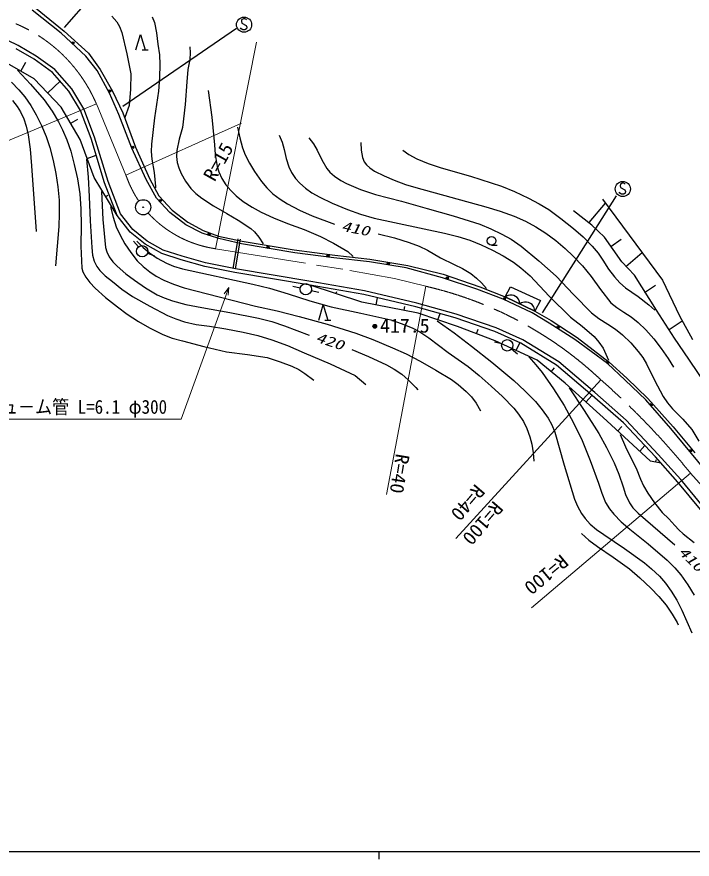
# Model space of a CAD drawing. Units: millimetres, scale not verified. Extents: x 40000 to 680000, y 20000 to 380000.
# Drawn here: x 120236 to 209358, y 204000 to 315183 of the extents above; entities that cross this region are included whole.
import ezdxf
from ezdxf.enums import TextEntityAlignment as Align

# ---------------------------------------------------------------- set-up
doc = ezdxf.new("R2010")
doc.units = ezdxf.units.MM
doc.header["$LTSCALE"] = 1000
doc.linetypes.add('CHAIN', pattern=[18.5, 12, -1.5, 3.5, -1.5])
for name, color, linetype, lineweight in [('M-BGD', 7, 'Continuous', 25), ('M-BGD-EXST', 7, 'Continuous', 25), ('M-BMK', 2, 'CHAIN', 13), ('M-BMK-SRVR', 3, 'Continuous', 25), ('M-STR-HTXT', 7, 'Continuous', 13), ('M-TTL-BAND', 7, 'Continuous', 25)]:
    doc.layers.add(name, color=color, linetype=linetype, lineweight=lineweight)
doc.styles.add('ＭＳ ゴシック', font='')
doc.styles.get('ＭＳ ゴシック').set_extended_font_data('MS Gothic')

msp = doc.modelspace()

# ---------------------------------------------------------------- linework, layer by layer
at = {"layer": 'M-BGD'}
for p, q in [((126087, 313011), (122275, 316079)), ((122684, 316369), (126488, 313281)), ((120395, 311411), (117384, 312845)), ((129341, 309989), (126087, 313011)), ((126488, 313281), (129700, 310378)), ((135956, 310831), (136556, 312831)), ((136556, 312831), (137156, 310831)), ((122797, 310013), (120395, 311411)), ((122523, 309594), (120161, 310969)), ((129700, 310378), (131244, 308216)), ((136756, 310831), (137556, 310831)), ((120773, 308015), (121443, 309184)), ((124931, 307849), (122523, 309594)), ((125270, 308221), (122797, 310013)), ((130828, 308083), (129341, 309989)), ((122531, 307007), (119015, 309024)), ((127492, 305676), (125270, 308221)), ((132455, 305108), (130828, 308083)), ((131244, 308216), (132850, 305375)), ((126105, 303260), (122531, 307007)), ((127087, 305380), (124931, 307849)), ((124318, 305133), (125946, 306686)), ((128618, 302839), (127087, 305380)), ((129070, 303059), (127492, 305676)), ((133704, 302283), (132455, 305108)), ((132850, 305375), (134208, 302534)), ((128584, 298994), (126105, 303260)), ((130030, 299133), (128618, 302839)), ((130503, 299295), (129070, 303059)), ((134208, 302534), (135876, 297964)), ((127345, 301127), (128291, 301677)), ((135424, 297867), (133704, 302283)), ((131823, 293290), (130030, 299133)), ((132296, 293453), (130503, 299295)), ((130429, 293979), (128584, 298994)), ((129506, 296486), (130707, 296928)), ((137284, 293730), (135424, 297867)), ((135876, 297964), (137729, 293825)), ((133487, 288955), (130429, 293979)), ((138678, 291266), (137284, 293730)), ((137729, 293825), (138964, 291540)), ((133487, 288955), (131823, 293290)), ((133927, 289203), (132296, 293453)), ((131958, 291467), (132232, 291634)), ((138964, 291540), (140755, 289687)), ((140445, 289360), (138678, 291266)), ((195747, 288046), (197932, 290571)), ((197538, 291104), (205444, 280419)), ((135540, 287124), (133927, 289203)), ((142537, 287733), (140445, 289360)), ((140755, 289687), (142793, 288082)), ((196118, 287707), (193709, 289560)), ((135181, 286772), (133487, 288955)), ((142793, 288082), (144832, 286970)), ((137440, 285583), (135540, 287124)), ((144675, 286617), (142537, 287733)), ((144832, 286970), (146870, 286229)), ((197785, 286101), (196118, 287707)), ((137158, 285168), (135181, 286772)), ((146906, 285920), (144675, 286617)), ((146870, 286229), (149958, 285593)), ((149881, 285223), (146906, 285920)), ((148794, 281976), (149443, 285895)), ((149090, 281927), (149739, 285846)), ((200070, 282827), (197785, 286101)), ((198619, 284866), (200011, 285850)), ((136280, 284805), (135627, 285562)), ((139353, 283940), (137158, 285168)), ((139555, 284400), (137440, 285583)), ((156901, 284014), (149881, 285223)), ((149958, 285593), (156814, 284419)), ((182893, 285044), (183643, 285044)), ((137471, 283972), (138407, 283619)), ((141919, 283097), (139353, 283940)), ((142064, 283576), (139555, 284400)), ((145147, 282715), (142064, 283576)), ((156814, 284419), (162187, 283740)), ((162061, 283363), (156901, 284014)), ((162187, 283740), (166819, 283184)), ((200595, 282241), (202742, 284070)), ((145030, 282229), (141919, 283097)), ((149090, 281927), (145147, 282715)), ((166756, 282852), (162061, 283363)), ((171617, 282048), (166756, 282852)), ((166819, 283184), (171845, 282381)), ((201738, 281098), (200070, 282827)), ((148999, 281435), (145030, 282229)), ((158935, 279749), (148999, 281435)), ((159019, 280242), (149090, 281927)), ((176405, 280747), (171617, 282048)), ((171845, 282381), (176477, 281208)), ((166116, 279023), (159019, 280242)), ((180960, 279259), (176405, 280747)), ((176477, 281208), (181356, 279540)), ((204641, 276466), (201738, 281098)), ((205444, 280419), (207667, 275725)), ((157633, 279375), (156654, 279579)), ((166017, 278533), (158935, 279749)), ((165775, 277532), (158935, 279749)), ((184400, 277911), (180960, 279259)), ((181356, 279540), (184692, 278243)), ((184692, 278243), (185371, 279554)), ((185371, 279554), (189324, 277763)), ((203066, 278782), (204502, 279745)), ((159099, 279058), (160075, 278840)), ((162355, 278641), (162451, 278937)), ((172893, 276926), (166017, 278533)), ((173017, 277410), (166116, 279023)), ((167635, 277172), (167817, 278112)), ((188583, 276329), (184692, 278243)), ((184692, 278243), (188583, 276329)), ((184930, 278360), (184724, 278227)), ((185099, 278417), (184930, 278360)), ((185305, 278456), (185099, 278417)), ((185587, 278458), (185305, 278456)), ((185832, 278384), (185587, 278458)), ((186058, 278273), (185832, 278384)), ((186265, 278124), (186058, 278273)), ((186436, 277900), (186265, 278124)), ((160074, 275152), (160674, 277152)), ((160674, 277152), (161274, 275152)), ((173212, 276091), (165775, 277532)), ((171353, 276451), (171445, 276930)), ((178065, 275464), (172893, 276926)), ((178215, 275941), (173017, 277410)), ((188259, 276098), (184400, 277911)), ((186531, 277713), (186436, 277900)), ((186588, 277544), (186531, 277713)), ((186609, 277300), (186588, 277544)), ((186824, 277439), (186609, 277300)), ((187001, 277499), (186824, 277439)), ((187217, 277540), (187001, 277499)), ((187512, 277542), (187217, 277540)), ((187769, 277465), (187512, 277542)), ((188005, 277348), (187769, 277465)), ((188223, 277192), (188005, 277348)), ((188401, 276957), (188223, 277192)), ((188501, 276761), (188401, 276957)), ((189324, 277763), (188583, 276329)), ((178400, 274304), (173212, 276091)), ((175806, 275198), (176090, 276022)), ((183484, 274113), (178215, 275941)), ((190490, 274750), (188259, 276098)), ((188561, 276584), (188501, 276761)), ((188583, 276329), (188561, 276584)), ((188583, 276329), (190744, 275093)), ((207050, 272760), (204641, 276466)), ((160874, 275152), (161674, 275152)), ((183300, 273647), (178065, 275464)), ((193884, 272612), (190490, 274750)), ((190744, 275093), (194203, 272870)), ((206308, 273903), (208042, 275043)), ((207667, 275725), (209397, 272575)), ((183357, 272402), (178400, 274304)), ((180878, 273353), (181109, 273954)), ((186764, 272092), (183300, 273647)), ((186997, 272535), (183484, 274113)), ((188891, 269865), (183357, 272402)), ((191765, 269632), (186997, 272535)), ((198207, 269404), (193884, 272612)), ((194203, 272870), (198403, 269610)), ((208902, 269981), (207050, 272760)), ((184232, 272009), (183263, 272254)), ((185535, 271344), (186303, 270703)), ((186124, 271134), (186598, 272167)), ((191471, 269225), (186764, 272092)), ((192580, 266810), (188891, 269865)), ((196172, 265223), (191471, 269225)), ((196496, 265603), (191765, 269632)), ((200531, 267219), (198207, 269404)), ((198403, 269610), (200750, 267510)), ((211373, 266337), (208902, 269981)), ((190736, 268338), (191177, 268870)), ((203227, 264616), (200531, 267219)), ((200750, 267510), (203529, 264793)), ((198114, 261853), (192580, 266810)), ((195347, 264331), (196157, 265235)), ((200306, 261588), (196172, 265223)), ((200654, 261947), (196496, 265603)), ((206528, 260851), (203227, 264616)), ((203529, 264793), (206864, 261087)), ((203879, 256549), (198114, 261853)), ((204515, 257093), (200306, 261588)), ((204884, 257431), (200654, 261947)), ((199555, 260527), (200074, 261091)), ((211781, 254529), (206528, 260851)), ((206864, 261087), (209705, 257628)), ((202438, 257875), (203104, 258600)), ((207479, 253772), (204515, 257093)), ((207859, 254097), (204884, 257431)), ((205240, 256281), (203879, 256549)), ((204560, 256415), (204621, 256724)), ((212276, 247937), (207479, 253772)), ((212663, 248254), (207859, 254097))]:
    msp.add_line(p, q, dxfattribs=at)
for points in [[(132782, 315264), (133440, 314510), (133793, 313888), (134078, 313137), (134767, 310304), (135282, 307659), (135243, 305633), (135063, 303462), (134488, 301883)], [(138083, 315197), (138388, 314422), (138661, 313051), (138850, 311569), (139042, 310184), (139110, 308893), (139067, 307188), (138912, 305394), (138389, 301836), (138001, 298391), (137976, 297392), (138069, 296391), (138366, 294622), (138545, 292790), (138540, 292622)], [(143061, 311229), (143107, 310429), (143047, 309567), (142818, 308215), (142662, 306623), (142455, 303591), (142119, 300581), (141653, 299046), (141339, 297527), (141312, 296752), (141405, 295954), (141605, 295237), (141924, 294503), (142502, 293480), (143199, 292505), (143848, 291861), (144640, 291245), (146203, 290234), (147939, 289237), (149459, 288366), (151132, 287265), (151620, 286805), (152178, 286113), (152744, 285209)], [(120311, 308140), (122049, 306300), (123861, 304211), (124878, 302726), (125723, 301311), (126279, 300247), (126826, 298968), (127348, 297431), (127819, 295694), (128237, 293817), (128557, 291843), (128681, 289837), (128708, 287672), (128693, 284931), (128805, 282017), (128962, 281540), (129345, 280832), (129884, 280110), (130564, 279375), (131936, 278147), (133498, 276892), (134782, 275947), (136282, 274987), (137731, 274144), (139516, 273240), (140745, 272784), (142092, 272403), (144906, 271652), (147910, 270962), (150685, 270633), (153260, 270213), (154977, 269665), (156533, 269060), (157431, 268624), (158233, 268123), (159435, 267222)], [(119517, 306554), (120500, 305555), (121272, 304619), (122071, 303468), (122784, 302262), (123483, 300848), (124095, 299369), (124572, 297951), (125039, 296212), (125390, 294515), (125652, 292733), (125802, 290993), (125841, 289193), (125776, 287531), (125355, 282322)], [(145493, 305470), (145953, 301934), (146322, 298306), (146425, 297008), (146675, 295425), (146881, 294746), (147302, 293838), (147828, 293023), (148471, 292254), (149192, 291558), (150124, 290820), (151295, 290051), (152468, 289411), (154103, 288654), (155959, 287911), (158147, 287107), (160290, 286192), (162042, 285295), (163904, 284190), (164601, 283546)], [(119657, 304147), (120269, 303354), (120715, 302624), (121137, 301715), (121457, 300767), (121723, 299595), (121976, 297703), (122158, 295512), (122765, 286869)], [(149373, 300608), (149645, 299230), (150012, 297882), (150379, 296948), (150919, 295872), (151590, 294768), (152521, 293466), (153215, 292628), (154023, 291821), (154982, 291101), (155947, 290510), (157540, 289671), (159228, 288908), (162151, 287834)], [(154876, 299584), (155257, 298657), (155531, 297681), (155763, 296502), (156124, 295374), (156485, 294655), (157032, 293844), (157562, 293240), (158309, 292568), (159164, 291965), (160207, 291370), (161849, 290601), (163876, 289774), (165568, 289151), (167377, 288607), (176689, 286609), (178441, 286196), (180039, 285703), (181524, 285109), (183013, 284404), (184423, 283640), (185773, 282781), (186759, 282036), (187961, 280978), (190483, 278325), (193309, 275523), (194841, 274332), (196410, 272969), (197047, 272247), (197625, 271428), (198326, 269859)], [(158785, 299205), (159391, 298407), (159886, 297575), (160490, 296308), (161151, 295183), (161558, 294684), (162145, 294143), (162981, 293582), (163759, 293174), (165607, 292413), (167583, 291715), (171008, 290838), (174397, 289864), (177832, 288915), (181324, 287832), (182800, 287215), (184237, 286507), (185467, 285816), (186799, 284924), (189129, 282993), (191421, 280958), (193680, 278523), (196081, 276099), (197062, 275350), (198242, 274598), (199258, 273958), (200179, 273231), (201255, 272153), (202250, 271000), (202851, 270201), (203336, 269388), (204388, 267211), (205541, 265079), (206099, 264247), (206779, 263422), (208110, 262088), (209318, 260701), (210246, 259157)], [(165653, 298575), (165698, 297578), (165855, 296611), (166075, 296054), (166360, 295656), (166807, 295247), (167447, 294818), (168696, 294189), (170039, 293630), (171530, 293063), (172903, 292646), (182121, 290089), (184015, 289532), (185886, 288860), (187345, 288202), (188707, 287466), (190060, 286612), (191386, 285644), (192615, 284618), (193664, 283614), (194875, 282300), (196013, 280905), (197244, 279184), (198639, 277449), (199413, 276814), (200324, 276218), (201312, 275584), (202253, 274842), (203254, 273857), (204304, 272661), (205291, 271403), (206187, 270082), (206900, 268939)], [(171155, 297589), (171980, 297022), (173014, 296450), (174525, 295840), (176232, 295265), (180118, 294133), (184177, 292837), (185912, 292137), (187766, 291270), (189181, 290522), (190426, 289755), (192046, 288581), (193710, 287242), (194973, 286126), (196179, 284909), (196949, 283987), (197586, 283053), (198329, 281865), (199100, 280855), (199809, 280093), (200572, 279422), (202219, 278286), (203639, 277176), (204426, 276475)], [(129410, 296379), (129648, 294028), (129800, 291481), (129902, 288267), (130120, 284733), (130238, 283739), (130452, 282948), (130800, 282223), (131188, 281688), (131903, 280991), (132842, 280241), (134102, 279248), (135506, 278273), (137805, 276972), (140122, 275782), (141225, 275303), (142348, 274926), (143913, 274593), (145663, 274334), (147838, 274012), (150114, 273563), (152030, 273111), (153899, 272567), (155955, 271789), (158163, 270840), (161566, 269384), (164884, 267852), (166285, 266666)], [(131386, 292150), (131593, 288429), (131924, 284719), (132102, 284149), (132430, 283488), (132904, 282844), (133463, 282255), (134624, 281250), (135742, 280413), (137234, 279406), (138771, 278503), (139674, 278074), (140784, 277681), (142550, 277227), (144629, 276810), (148363, 276168), (152138, 275409), (153880, 274952), (155555, 274404), (158831, 273181)], [(132613, 290126), (132932, 288762), (133360, 287463), (133859, 286370), (134506, 285235), (135269, 284072), (136129, 282969), (136916, 282212), (137773, 281535), (138602, 280975), (139630, 280422), (140925, 279886), (142310, 279428), (151741, 277007), (154585, 276379), (157490, 275631), (161177, 274599), (164980, 273423), (167236, 272584), (169815, 271509), (171636, 270682), (173444, 269743), (175537, 268567), (177586, 267294), (178486, 266644), (179547, 265731), (180218, 265019), (180840, 264179), (181411, 263188)], [(167942, 286553), (170074, 286011), (172020, 285416), (173328, 284915), (174431, 284379), (176166, 283383), (177959, 282477), (179043, 281962), (180130, 281316), (180919, 280701), (181547, 280082), (182217, 279323)], [(136090, 285593), (136916, 284721), (137731, 284031), (138749, 283344), (139970, 282657), (140926, 282272), (142079, 281933), (151378, 279896), (153586, 279358), (156062, 278640), (158911, 277702), (161725, 276886), (165638, 276084), (169578, 275170), (170939, 274723), (172423, 274120), (173429, 273587), (174606, 272827), (177159, 270891), (179781, 269029), (181262, 267849), (182852, 266442), (184313, 265078), (185805, 263524), (186442, 262751), (187102, 261764), (187543, 260865), (187943, 259764), (188194, 258794), (188379, 257620), (188467, 256552)], [(175687, 275057), (177935, 273462), (180228, 271709), (182932, 269592), (185836, 267177), (187297, 265823), (188674, 264401), (189567, 263321), (190340, 262203), (190823, 261328), (191217, 260377), (192457, 255985), (193841, 251496), (194235, 250576), (194777, 249605), (195246, 248952), (195920, 248209), (196719, 247532), (197707, 246849), (200433, 245012), (203079, 243104), (204013, 242332), (205039, 241340), (205820, 240428), (206585, 239371), (207318, 238177), (208010, 236852), (209295, 233892)], [(164447, 271276), (166662, 270356), (169015, 269264), (170034, 268685), (171023, 268002), (171898, 267260), (172884, 266265), (173169, 265961)], [(187790, 270287), (188743, 269260), (189570, 268221), (191060, 266095), (192485, 263868), (193707, 261594), (194834, 259279), (195911, 256623), (197011, 253619), (197430, 252292), (197930, 251097), (198453, 250242), (199008, 249540), (199996, 248546), (201142, 247551), (203557, 245614), (206069, 243466), (207053, 242469), (207859, 241513), (208784, 240223), (209622, 238861)], [(193107, 266208), (195104, 263234), (197033, 260170), (198057, 258349), (199082, 256300), (199692, 254828), (200276, 253127), (200581, 252151), (201078, 251023), (201551, 250379), (202240, 249661), (207086, 245477)], [(199855, 260061), (200560, 258405), (201320, 256879), (201950, 255629), (202555, 254175), (202949, 253257), (203504, 252289), (204380, 251042), (205413, 249762), (206294, 248943), (207087, 248056), (207584, 247462), (208169, 246921), (209605, 245817)], [(194776, 246979), (195731, 246127), (196849, 245287), (198940, 243883), (201089, 242314), (202460, 241145), (203901, 239767), (204977, 238656), (205940, 237517), (206725, 236357), (207366, 235236), (207523, 234949)]]:
    msp.add_lwpolyline(points, dxfattribs=at)
for centre, radius in [((127662, 311753), 150), ((127662, 311753), 90), ((127662, 311753), 30), ((132475, 305385), 150), ((132475, 305385), 90), ((132475, 305385), 30), ((135544, 297973), 150), ((135544, 297973), 90), ((135544, 297973), 30), ((139184, 290940), 150), ((139184, 290940), 90), ((139184, 290940), 30), ((145605, 286484), 150), ((145605, 286484), 90), ((145605, 286484), 30), ((182893, 285614), 570), ((136770, 284237), 750), ((153396, 284770), 150), ((153396, 284770), 90), ((153396, 284770), 30), ((161308, 283609), 150), ((161308, 283609), 90), ((161308, 283609), 30), ((169252, 282591), 150), ((169252, 282591), 90), ((169252, 282591), 30), ((177043, 280696), 150), ((177043, 280696), 90), ((177043, 280696), 30), ((158367, 279222), 750), ((184592, 277987), 150), ((184592, 277987), 90), ((184592, 277987), 30), ((167472, 274339), 250), ((167472, 274339), 150), ((167472, 274339), 50), ((191650, 274196), 150), ((191650, 274196), 90), ((191650, 274196), 30), ((184959, 271824), 750), ((198206, 269591), 150), ((198206, 269591), 90), ((198206, 269591), 30), ((203970, 263996), 150), ((203970, 263996), 90), ((203970, 263996), 30), ((209170, 257905), 150), ((209170, 257905), 90), ((209170, 257905), 30)]:
    msp.add_circle(centre, radius, dxfattribs=at)
at = {"layer": 'M-BGD-EXST'}
for p, q in [((139568, 328867), (126502, 313772)), ((149903, 314792), (149863, 314552)), ((150143, 314912), (149903, 314792)), ((150303, 314912), (150143, 314912)), ((150463, 314872), (150303, 314912)), ((150543, 314792), (150463, 314872)), ((149208, 313645), (134240, 303370)), ((149823, 313592), (149743, 313712)), ((150063, 313472), (149823, 313592)), ((149863, 314552), (149943, 314352)), ((149943, 314352), (150503, 314032)), ((150543, 313592), (150343, 313472)), ((150503, 314032), (150583, 313832)), ((150583, 313832), (150543, 313592)), ((150343, 313472), (150063, 313472)), ((199882, 293101), (199842, 292861)), ((199842, 292861), (199922, 292661)), ((200122, 293221), (199882, 293101)), ((199922, 292661), (200482, 292341)), ((200282, 293221), (200122, 293221)), ((200442, 293181), (200282, 293221)), ((200522, 293101), (200442, 293181)), ((199314, 291573), (189547, 276097)), ((199802, 291901), (199722, 292021)), ((200042, 291781), (199802, 291901)), ((200322, 291781), (200042, 291781)), ((200522, 291901), (200322, 291781)), ((200482, 292341), (200562, 292141)), ((200562, 292141), (200522, 291901))]:
    msp.add_line(p, q, dxfattribs=at)
for centre in [(150223, 314152), (200202, 292461)]:
    msp.add_circle(centre, 1000, dxfattribs=at)
at = {"layer": 'M-BMK'}
for p, q in [((130736, 303682), (134633, 294284)), ((146464, 284574), (164170, 281721)), ((164170, 281721), (170072, 280631)), ((170072, 280631), (174207, 279616)), ((209124, 254969), (214199, 249292))]:
    msp.add_line(p, q, dxfattribs=at)
for centre, radius, start, end in [((112338, 295839), 20000, 23.09, 67.11647), ((148811, 299181), 15000, 199.05194, 213.68541), ((148626, 299417), 15000, 222.47482, 261.71471), ((163016, 230885), 50000, 46.68166, 77.06619), ((131356, 192103), 100000, 38.95136, 48.72865)]:
    msp.add_arc(centre, radius, start, end, dxfattribs=at)
at = {"layer": 'M-BMK-SRVR'}
for radius in [1000, 40]:
    msp.add_circle((136912, 290048), radius, dxfattribs=at)
at = {"layer": 'M-STR-HTXT'}
for p, q in [((151877, 311828), (146464, 284574)), ((112551, 296118), (130736, 303682)), ((134633, 294284), (149877, 301161)), ((148193, 279474), (141902, 262092)), ((147589, 278629), (148193, 279474)), ((148193, 279474), (148116, 278438)), ((174207, 279616), (169041, 252150)), ((178176, 246323), (197318, 267262)), ((141902, 262092), (115886, 262092)), ((188147, 237188), (209124, 254969))]:
    msp.add_line(p, q, dxfattribs=at)
at = {"layer": 'M-TTL-BAND'}
for p, q in [((40000, 205000), (579000, 205000)), ((168000, 205000), (168000, 204000))]:
    msp.add_line(p, q, dxfattribs=at)

# ---------------------------------------------------------------- texts
at = {"layer": 'M-BGD', "style": 'ＭＳ ゴシック', "oblique": 15, "width": 1.4}
for s, rotation, p in [('410', 348.9, (162890, 286564)), ('420', 341.9, (159448, 271950)), ('410', 314.6, (207175, 244204))]:
    msp.add_text(s, height=1320, rotation=rotation, dxfattribs=at).set_placement(p, align=Align.BOTTOM_LEFT)
at = {"layer": 'M-BGD', "style": 'ＭＳ ゴシック', "width": 1.05}
msp.add_text('417.5', height=1833, dxfattribs=at).set_placement((168161, 272953), align=Align.BOTTOM_LEFT)
at = {"layer": 'M-STR-HTXT', "style": 'ＭＳ ゴシック', "width": 1.05}
for s, rotation, p in [('R=15', 60.7, (146816, 293054)), ('R=40', 260.7, (169732, 257691)), ('R=40', 229.5, (180349, 253991)), ('R=100', 229.2, (182763, 251770)), ('R=100', 219.8, (191691, 244765))]:
    msp.add_text(s, height=1833, rotation=rotation, dxfattribs=at).set_placement(p, align=Align.BOTTOM_LEFT)
at = {"layer": 'M-STR-HTXT', "style": 'ＭＳ ゴシック', "width": 0.9}
msp.add_text('ヒュ－ム管 L=6.1 φ300', height=1833, dxfattribs=at).set_placement((115886, 262240), align=Align.BOTTOM_LEFT)

doc.saveas('drawing.dxf')
